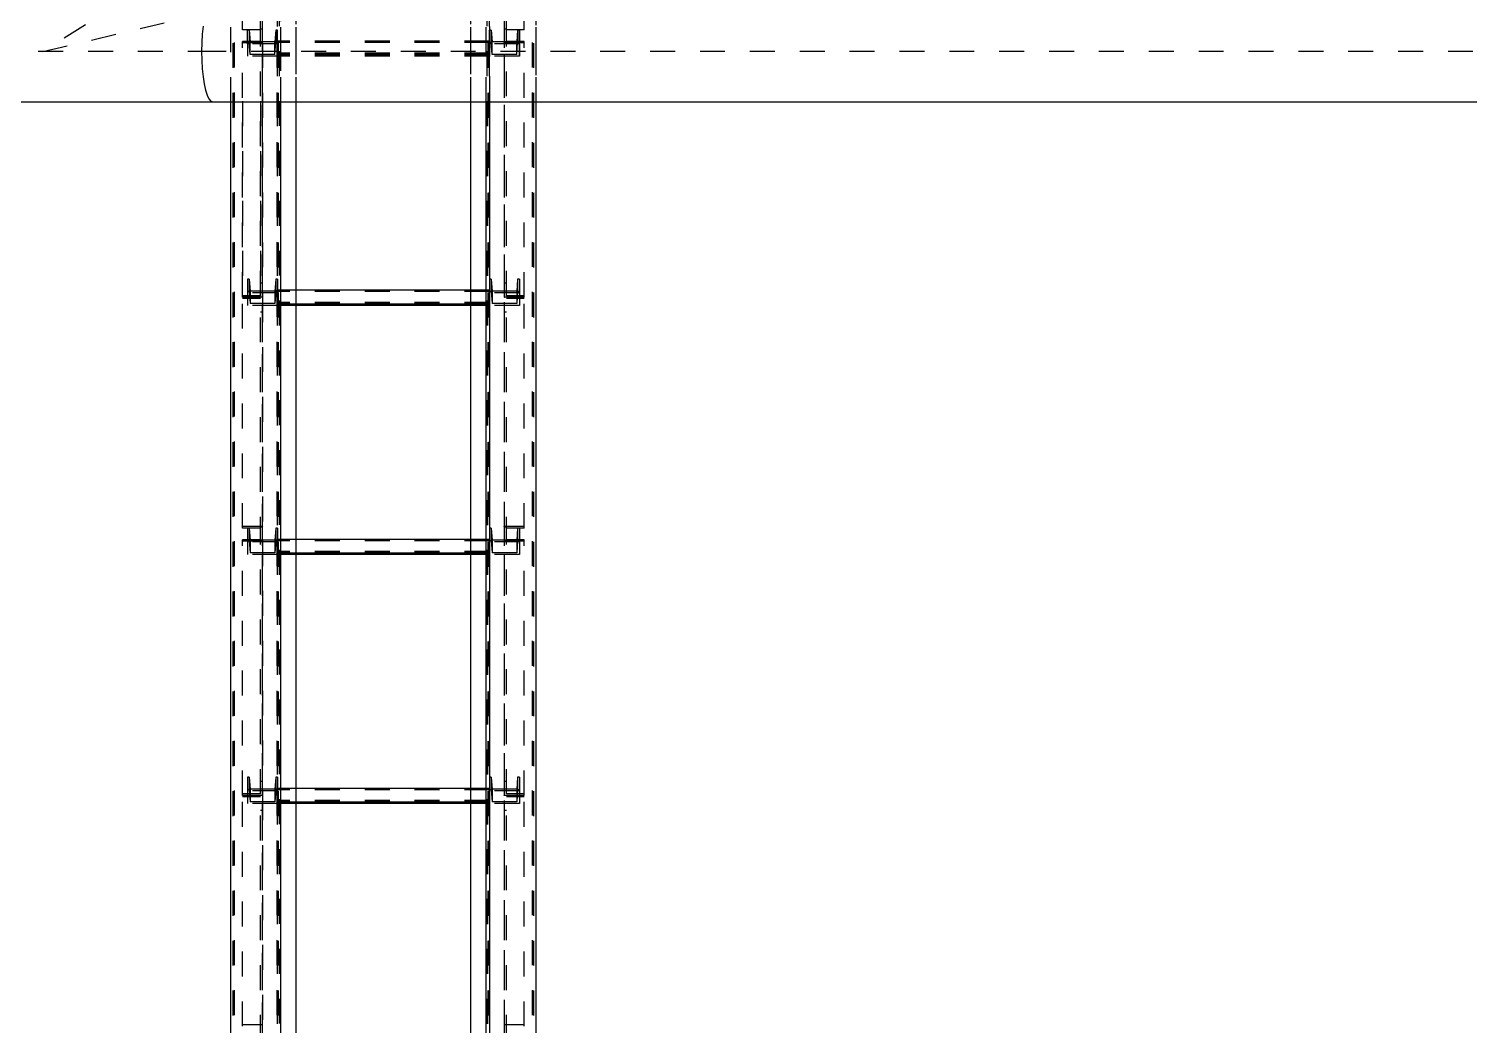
# Model space of a CAD drawing. Header units: millimetres. Extents: x 149919 to 150445, y 136651 to 136866.
# Drawn here: x 150231.16 to 150236.94, y 136786.57 to 136790.57 of the extents above; entities that cross this region are included whole.
import ezdxf

# ---------------------------------------------------------------- set-up
doc = ezdxf.new("R2010")
doc.units = ezdxf.units.MM
doc.header["$LTSCALE"] = 0.25
for name, pattern in [('CENTER', [50.8, 31.75, -6.35, 6.35, -6.35]), ('XKITLINE00', [0]), ('XKITLINE02', [4, 2, -2]), ('XKITLINE03', [6, 3, -1, 1, -1])]:
    doc.linetypes.add(name, pattern=pattern)

# ---------------------------------------------------------------- blocks, each defined once
blk = doc.blocks.new('çatıı')
at = {"color": 8, "linetype": 'CENTER'}
for p, q in [((9229.11, 14190.27), (8940.53, 14010.27)), ((8940.53, 14010.27), (9292.42, 14092.77)), ((9008.64, 14010.27), (7574.65, 14010.27)), ((10454.1, 14010.27), (9008.64, 14010.27))]:
    blk.add_line(p, q, dxfattribs=at)
at = {"color": 1, "linetype": 'XKITLINE03'}
for p, q in [((9028.63, 12458.8), (9028.63, 14115.53)), ((9125.61, 12458.8), (9125.61, 14115.53)), ((9034.61, 12460.27), (9034.61, 14100.27)), ((9119.61, 14100.27), (9119.61, 12460.27)), ((9028.63, 14013.67), (9028.63, 13911.71)), ((9034.63, 14013.35), (9034.63, 14008.32)), ((9119.61, 14008.32), (9119.61, 14013.35)), ((9125.61, 13911.71), (9125.61, 14013.67)), ((9119.61, 14008.86), (9034.63, 14008.86)), ((9028.63, 13911.71), (9028.63, 13819.68)), ((9034.63, 13913.45), (9034.63, 13908.42)), ((9119.61, 13908.42), (9119.61, 13913.45)), ((9125.61, 13819.68), (9125.61, 13911.71)), ((9119.61, 13908.96), (9034.63, 13908.96)), ((9028.63, 13813.87), (9028.63, 13711.91)), ((9034.63, 13813.55), (9034.63, 13808.52)), ((9119.61, 13808.52), (9119.61, 13813.55)), ((9125.61, 13711.91), (9125.61, 13813.87)), ((9119.61, 13809.06), (9034.63, 13809.06)), ((9028.63, 13711.91), (9028.63, 13619.88)), ((9034.63, 13713.65), (9034.63, 13708.62)), ((9119.61, 13709.16), (9034.63, 13709.16)), ((9119.61, 13708.62), (9119.61, 13713.65)), ((9125.61, 13619.88), (9125.61, 13711.91))]:
    blk.add_line(p, q, dxfattribs=at)
at = {"color": 116, "linetype": 'XKITLINE02', "true_color": 0x136734}
for p, q in [((9027.83, 14017.22), (9027.83, 14110.9)), ((9028.63, 14017.22), (9028.63, 14111.51)), ((9125.61, 14013.41), (9125.61, 14111.51)), ((9126.41, 14013.41), (9126.41, 14110.9)), ((9133.61, 14018.87), (9133.61, 14111.51)), ((9016.78, 12463.6), (9016.78, 14106.58)), ((9017.31, 12463.8), (9017.31, 14107.01)), ((9020.63, 14018.87), (9020.63, 14107.07)), ((9034.55, 12463.8), (9034.54, 14107.01)), ((9035.08, 12463.6), (9035.08, 14106.58)), ((9119.16, 12463.6), (9119.16, 14106.58)), ((9119.69, 12463.8), (9119.69, 14107.01)), ((9136.93, 12463.8), (9136.92, 14107.01)), ((9137.46, 12463.6), (9137.46, 14106.58)), ((9034.61, 12460.27), (9034.61, 14101.17)), ((9035.46, 12460.34), (9035.46, 14101.11)), ((9042.11, 12461.13), (9042.11, 14101.13)), ((9118.76, 12460.34), (9118.76, 14101.11)), ((9119.61, 12460.27), (9119.61, 14101.17)), ((9035.93, 12522.4), (9035.93, 14082.64)), ((9138.31, 12480.78), (9138.31, 14062.46)), ((9112.11, 12461.17), (9112.11, 14056.32)), ((9035.93, 13989.97), (9035.93, 14038.45)), ((9042.11, 13989.97), (9042.11, 14039.9)), ((9015.93, 13989.97), (9015.93, 14033.77)), ((9112.11, 13989.97), (9112.11, 14030.57)), ((9118.31, 13989.97), (9118.31, 14030.57)), ((9138.31, 13989.97), (9138.31, 14030.57)), ((9027.83, 14018.87), (9020.63, 14018.87)), ((9023.31, 14018.84), (9022.63, 14018.84)), ((9022.63, 14013.35), (9022.63, 14018.84)), ((9022.63, 14013.8), (9022.63, 14018.84)), ((9023.31, 14018.84), (9023.69, 14014.05)), ((9023.31, 14018.84), (9023.31, 14013.82)), ((9028.63, 14019.22), (9027.83, 14019.22)), ((9027.83, 13912.26), (9027.83, 14019.22)), ((9027.83, 14013.41), (9027.83, 14017.22)), ((9028.63, 13990.28), (9028.63, 14019.22)), ((9028.63, 14013.41), (9028.63, 14017.22)), ((9033.95, 14018.84), (9033.57, 14014.05)), ((9034.63, 14018.84), (9033.95, 14018.84)), ((9033.95, 14018.84), (9033.95, 14013.82)), ((9034.63, 14013.35), (9034.63, 14018.84)), ((9034.63, 14013.8), (9034.63, 14018.84)), ((9119.61, 14018.84), (9119.61, 14013.82)), ((9119.61, 14013.35), (9119.61, 14018.84)), ((9120.29, 14018.84), (9119.61, 14018.84)), ((9120.29, 14018.84), (9120.29, 14013.82)), ((9120.29, 14018.84), (9120.67, 14014.05)), ((9125.61, 13911.71), (9125.61, 14019.22)), ((9126.41, 14019.22), (9125.61, 14019.22)), ((9126.41, 13912.26), (9126.41, 14019.22)), ((9133.61, 14018.87), (9126.41, 14018.87)), ((9130.93, 14018.84), (9130.55, 14014.05)), ((9130.93, 14018.84), (9130.93, 14013.82)), ((9131.61, 14018.84), (9130.93, 14018.84)), ((9131.61, 14018.84), (9131.61, 14013.82)), ((9131.61, 14013.35), (9131.61, 14018.84)), ((9027.83, 14014.23), (9020.63, 14014.23)), ((9020.63, 13911.71), (9020.63, 14014.23)), ((9028.63, 14013.67), (9020.63, 14013.67)), ((9023.31, 14013.82), (9022.63, 14013.82)), ((9022.63, 14013.8), (9022.63, 14008.32)), ((9034.63, 14013.35), (9022.63, 14013.35)), ((9022.63, 14013.35), (9022.63, 14008.32)), ((9023.69, 14009.02), (9023.31, 14013.82)), ((9033.57, 14014.05), (9023.69, 14014.05)), ((9023.69, 14009.02), (9023.69, 14014.05)), ((9028.63, 14013.41), (9027.83, 14013.41)), ((9033.57, 14009.02), (9033.57, 14014.05)), ((9033.57, 14009.02), (9033.95, 14013.82)), ((9034.63, 14013.82), (9033.95, 14013.82)), ((9034.63, 14008.32), (9034.63, 14014.35)), ((9119.61, 14014.35), (9034.63, 14014.35)), ((9119.61, 14014.32), (9034.63, 14014.32)), ((9119.61, 14013.85), (9034.63, 14013.85)), ((9119.61, 14013.82), (9034.63, 14013.82)), ((9034.63, 14013.8), (9034.63, 14008.32)), ((9034.63, 14013.35), (9034.63, 14008.32)), ((9119.61, 14009.51), (9034.63, 14009.51)), ((9119.61, 14008.32), (9119.61, 14014.35)), ((9119.61, 14008.32), (9119.61, 14013.82)), ((9120.29, 14013.82), (9119.61, 14013.82)), ((9119.61, 14013.35), (9119.61, 14008.32)), ((9131.61, 14013.35), (9119.61, 14013.35)), ((9120.67, 14009.02), (9120.29, 14013.82)), ((9120.67, 14009.02), (9120.67, 14014.05)), ((9130.55, 14014.05), (9120.67, 14014.05)), ((9133.61, 14013.67), (9125.61, 14013.67)), ((9126.41, 14013.41), (9125.61, 14013.41)), ((9133.61, 14014.23), (9126.41, 14014.23)), ((9130.55, 14009.02), (9130.55, 14014.05)), ((9130.55, 14009.02), (9130.93, 14013.82)), ((9131.61, 14013.82), (9130.93, 14013.82)), ((9131.61, 14008.32), (9131.61, 14013.82)), ((9131.61, 14013.35), (9131.61, 14008.32)), ((9133.61, 13911.71), (9133.61, 14014.23)), ((9034.63, 14008.32), (9022.63, 14008.32)), ((9033.57, 14009.02), (9023.69, 14009.02)), ((9119.61, 14009.07), (9034.63, 14009.07)), ((9119.61, 14008.86), (9034.63, 14008.86)), ((9119.61, 14008.32), (9034.63, 14008.32)), ((9131.61, 14008.32), (9119.61, 14008.32)), ((9130.55, 14009.02), (9120.67, 14009.02)), ((9020.63, 13990.28), (9020.63, 13912.26)), ((9027.83, 13990.28), (9027.83, 13917.26)), ((9028.63, 13911.71), (9028.63, 13990.28)), ((9118.76, 13990.28), (9118.76, 12460.34)), ((9119.61, 13990.28), (9119.61, 12460.27)), ((9023.31, 13918.94), (9022.63, 13918.94)), ((9022.63, 13918.94), (9022.63, 13913.45)), ((9022.63, 13918.94), (9022.63, 13913.92)), ((9023.31, 13918.94), (9023.69, 13914.15)), ((9023.31, 13918.94), (9023.31, 13913.92)), ((9028.63, 13917.26), (9027.83, 13917.26)), ((9033.95, 13918.94), (9033.57, 13914.15)), ((9034.63, 13918.94), (9033.95, 13918.94)), ((9033.95, 13918.94), (9033.95, 13913.92)), ((9034.63, 13918.94), (9034.63, 13913.45)), ((9034.63, 13918.94), (9034.63, 13913.92)), ((9119.61, 13918.94), (9119.61, 13913.92)), ((9119.61, 13918.94), (9119.61, 13913.45)), ((9120.29, 13918.94), (9119.61, 13918.94)), ((9120.29, 13918.94), (9120.29, 13913.92)), ((9120.29, 13918.94), (9120.67, 13914.15)), ((9126.41, 13917.26), (9125.61, 13917.26)), ((9130.93, 13918.94), (9130.55, 13914.15)), ((9130.93, 13918.94), (9130.93, 13913.92)), ((9131.61, 13918.94), (9130.93, 13918.94)), ((9131.61, 13918.94), (9131.61, 13913.92)), ((9131.61, 13918.94), (9131.61, 13913.45)), ((9027.83, 13912.26), (9020.63, 13912.26)), ((9020.63, 13819.07), (9020.63, 13911.71)), ((9028.63, 13911.71), (9020.63, 13911.71)), ((9028.63, 13911.71), (9020.63, 13911.71)), ((9027.83, 13911.1), (9020.63, 13911.1)), ((9023.31, 13913.92), (9022.63, 13913.92)), ((9022.63, 13913.92), (9022.63, 13908.42)), ((9034.63, 13913.45), (9022.63, 13913.45)), ((9022.63, 13913.45), (9022.63, 13908.42)), ((9023.31, 13913.92), (9023.69, 13909.12)), ((9033.57, 13914.15), (9023.69, 13914.15)), ((9023.69, 13914.15), (9023.69, 13909.12)), ((9027.83, 13813.61), (9027.83, 13911.1)), ((9028.63, 13813.61), (9028.63, 13911.71)), ((9033.57, 13914.15), (9033.57, 13909.12)), ((9033.95, 13913.92), (9033.57, 13909.12)), ((9034.63, 13913.92), (9033.95, 13913.92)), ((9034.63, 13908.42), (9034.63, 13914.46)), ((9042.11, 13914.46), (9034.63, 13914.46)), ((9119.61, 13914.42), (9034.63, 13914.42)), ((9119.61, 13913.95), (9034.63, 13913.95)), ((9034.63, 13913.92), (9034.63, 13908.42)), ((9119.61, 13913.92), (9034.63, 13913.92)), ((9034.63, 13913.45), (9034.63, 13908.42)), ((9119.61, 13914.46), (9112.11, 13914.46)), ((9119.61, 13908.42), (9119.61, 13914.46)), ((9119.61, 13913.92), (9119.61, 13908.42)), ((9120.29, 13913.92), (9119.61, 13913.92)), ((9119.61, 13913.45), (9119.61, 13908.42)), ((9131.61, 13913.45), (9119.61, 13913.45)), ((9120.29, 13913.92), (9120.67, 13909.12)), ((9120.67, 13914.15), (9120.67, 13909.12)), ((9130.55, 13914.15), (9120.67, 13914.15)), ((9125.61, 13813.61), (9125.61, 13911.71)), ((9133.61, 13911.71), (9125.61, 13911.71)), ((9133.61, 13911.71), (9125.61, 13911.71)), ((9133.61, 13912.26), (9126.41, 13912.26)), ((9126.41, 13813.61), (9126.41, 13911.1)), ((9133.61, 13911.1), (9126.41, 13911.1)), ((9130.55, 13914.15), (9130.55, 13909.12)), ((9130.93, 13913.92), (9130.55, 13909.12)), ((9131.61, 13913.92), (9130.93, 13913.92)), ((9131.61, 13913.92), (9131.61, 13908.42)), ((9131.61, 13913.45), (9131.61, 13908.42)), ((9133.61, 13819.07), (9133.61, 13911.71)), ((9034.63, 13908.42), (9022.63, 13908.42)), ((9033.57, 13909.12), (9023.69, 13909.12)), ((9028.63, 13905.64), (9027.83, 13905.64)), ((9119.61, 13909.61), (9034.63, 13909.61)), ((9119.61, 13909.17), (9034.63, 13909.17)), ((9042.11, 13908.96), (9034.63, 13908.96)), ((9042.11, 13908.42), (9034.63, 13908.42)), ((9119.61, 13908.96), (9112.11, 13908.96)), ((9119.61, 13908.42), (9112.11, 13908.42)), ((9131.61, 13908.42), (9119.61, 13908.42)), ((9130.55, 13909.12), (9120.67, 13909.12)), ((9126.41, 13905.64), (9125.61, 13905.64)), ((9028.63, 13819.68), (9020.63, 13819.68)), ((9027.83, 13819.07), (9020.63, 13819.07)), ((9023.31, 13819.04), (9022.63, 13819.04)), ((9022.63, 13819.04), (9022.63, 13813.55)), ((9022.63, 13819.04), (9022.63, 13814.02)), ((9023.31, 13819.04), (9023.69, 13814.25)), ((9023.31, 13819.04), (9023.31, 13814.02)), ((9028.63, 13819.42), (9027.83, 13819.42)), ((9027.83, 13712.46), (9027.83, 13819.42)), ((9028.63, 13711.91), (9028.63, 13819.42)), ((9033.95, 13819.04), (9033.57, 13814.25)), ((9034.63, 13819.04), (9033.95, 13819.04)), ((9033.95, 13819.04), (9033.95, 13814.02)), ((9034.63, 13819.04), (9034.63, 13813.55)), ((9034.63, 13819.04), (9034.63, 13814.02)), ((9119.61, 13819.04), (9119.61, 13814.02)), ((9119.61, 13819.04), (9119.61, 13813.55)), ((9120.29, 13819.04), (9119.61, 13819.04)), ((9120.29, 13819.04), (9120.29, 13814.02)), ((9120.29, 13819.04), (9120.67, 13814.25)), ((9133.61, 13819.68), (9125.61, 13819.68)), ((9125.61, 13711.91), (9125.61, 13819.42)), ((9126.41, 13819.42), (9125.61, 13819.42)), ((9126.41, 13712.46), (9126.41, 13819.42)), ((9133.61, 13819.07), (9126.41, 13819.07)), ((9130.93, 13819.04), (9130.55, 13814.25)), ((9130.93, 13819.04), (9130.93, 13814.02)), ((9131.61, 13819.04), (9130.93, 13819.04)), ((9131.61, 13819.04), (9131.61, 13814.02)), ((9131.61, 13819.04), (9131.61, 13813.55)), ((9027.83, 13814.43), (9020.63, 13814.43)), ((9020.63, 13711.91), (9020.63, 13814.43)), ((9028.63, 13813.87), (9020.63, 13813.87)), ((9023.31, 13814.02), (9022.63, 13814.02)), ((9022.63, 13814.02), (9022.63, 13808.52)), ((9034.63, 13813.55), (9022.63, 13813.55)), ((9022.63, 13813.55), (9022.63, 13808.52)), ((9023.31, 13814.02), (9023.69, 13809.22)), ((9033.57, 13814.25), (9023.69, 13814.25)), ((9023.69, 13814.25), (9023.69, 13809.22)), ((9028.63, 13813.61), (9027.83, 13813.61)), ((9033.57, 13814.25), (9033.57, 13809.22)), ((9033.95, 13814.02), (9033.57, 13809.22)), ((9034.63, 13814.02), (9033.95, 13814.02)), ((9034.63, 13808.52), (9034.63, 13814.56)), ((9042.11, 13814.56), (9034.63, 13814.56)), ((9119.61, 13814.53), (9034.63, 13814.53)), ((9119.61, 13814.05), (9034.63, 13814.05)), ((9034.63, 13814.02), (9034.63, 13808.52)), ((9119.61, 13814.02), (9034.63, 13814.02)), ((9034.63, 13813.55), (9034.63, 13808.52)), ((9119.61, 13814.56), (9112.11, 13814.56)), ((9119.61, 13808.52), (9119.61, 13814.56)), ((9119.61, 13814.02), (9119.61, 13808.52)), ((9120.29, 13814.02), (9119.61, 13814.02)), ((9119.61, 13813.55), (9119.61, 13808.52)), ((9131.61, 13813.55), (9119.61, 13813.55)), ((9120.29, 13814.02), (9120.67, 13809.22)), ((9120.67, 13814.25), (9120.67, 13809.22)), ((9130.55, 13814.25), (9120.67, 13814.25)), ((9133.61, 13813.87), (9125.61, 13813.87)), ((9126.41, 13813.61), (9125.61, 13813.61)), ((9133.61, 13814.43), (9126.41, 13814.43)), ((9130.55, 13814.25), (9130.55, 13809.22)), ((9130.93, 13814.02), (9130.55, 13809.22)), ((9131.61, 13814.02), (9130.93, 13814.02)), ((9131.61, 13814.02), (9131.61, 13808.52)), ((9131.61, 13813.55), (9131.61, 13808.52)), ((9133.61, 13711.91), (9133.61, 13814.43)), ((9034.63, 13808.52), (9022.63, 13808.52)), ((9033.57, 13809.22), (9023.69, 13809.22)), ((9119.61, 13809.71), (9034.63, 13809.71)), ((9119.61, 13809.27), (9034.63, 13809.27)), ((9042.11, 13809.06), (9034.63, 13809.06)), ((9042.11, 13808.52), (9034.63, 13808.52)), ((9119.61, 13809.06), (9112.11, 13809.06)), ((9119.61, 13808.52), (9112.11, 13808.52)), ((9131.61, 13808.52), (9119.61, 13808.52)), ((9130.55, 13809.22), (9120.67, 13809.22)), ((9023.31, 13719.14), (9022.63, 13719.14)), ((9022.63, 13719.14), (9022.63, 13713.65)), ((9022.63, 13719.14), (9022.63, 13714.12)), ((9023.31, 13719.14), (9023.69, 13714.35)), ((9023.31, 13719.14), (9023.31, 13714.12)), ((9028.63, 13717.46), (9027.83, 13717.46)), ((9033.95, 13719.14), (9033.57, 13714.35)), ((9034.63, 13719.14), (9033.95, 13719.14)), ((9033.95, 13719.14), (9033.95, 13714.12)), ((9034.63, 13719.14), (9034.63, 13713.65)), ((9034.63, 13719.14), (9034.63, 13714.12)), ((9119.61, 13719.14), (9119.61, 13714.12)), ((9119.61, 13719.14), (9119.61, 13713.65)), ((9120.29, 13719.14), (9119.61, 13719.14)), ((9120.29, 13719.14), (9120.29, 13714.12)), ((9120.29, 13719.14), (9120.67, 13714.35)), ((9126.41, 13717.46), (9125.61, 13717.46)), ((9130.93, 13719.14), (9130.55, 13714.35)), ((9130.93, 13719.14), (9130.93, 13714.12)), ((9131.61, 13719.14), (9130.93, 13719.14)), ((9131.61, 13719.14), (9131.61, 13714.12)), ((9131.61, 13719.14), (9131.61, 13713.65)), ((9027.83, 13712.46), (9020.63, 13712.46)), ((9020.63, 13619.27), (9020.63, 13711.91)), ((9028.63, 13711.91), (9020.63, 13711.91)), ((9028.63, 13711.91), (9020.63, 13711.91)), ((9027.83, 13711.3), (9020.63, 13711.3)), ((9023.31, 13714.12), (9022.63, 13714.12)), ((9022.63, 13714.12), (9022.63, 13708.62)), ((9034.63, 13713.65), (9022.63, 13713.65)), ((9022.63, 13713.65), (9022.63, 13708.62)), ((9023.31, 13714.12), (9023.69, 13709.32)), ((9033.57, 13714.35), (9023.69, 13714.35)), ((9023.69, 13714.35), (9023.69, 13709.32)), ((9033.57, 13709.32), (9023.69, 13709.32)), ((9027.83, 13613.82), (9027.83, 13711.3)), ((9028.63, 13613.82), (9028.63, 13711.91)), ((9033.57, 13714.35), (9033.57, 13709.32)), ((9033.95, 13714.12), (9033.57, 13709.32)), ((9034.63, 13714.12), (9033.95, 13714.12)), ((9034.63, 13708.62), (9034.63, 13714.66)), ((9042.11, 13714.66), (9034.63, 13714.66)), ((9119.61, 13714.63), (9034.63, 13714.63)), ((9119.61, 13714.15), (9034.63, 13714.15)), ((9034.63, 13714.12), (9034.63, 13708.62)), ((9119.61, 13714.12), (9034.63, 13714.12)), ((9034.63, 13713.65), (9034.63, 13708.62)), ((9119.61, 13709.81), (9034.63, 13709.81)), ((9119.61, 13709.37), (9034.63, 13709.37)), ((9042.11, 13709.16), (9034.63, 13709.16)), ((9119.61, 13714.66), (9112.11, 13714.66)), ((9119.61, 13709.16), (9112.11, 13709.16)), ((9119.61, 13708.62), (9119.61, 13714.66)), ((9119.61, 13714.12), (9119.61, 13708.62)), ((9120.29, 13714.12), (9119.61, 13714.12)), ((9119.61, 13713.65), (9119.61, 13708.62)), ((9131.61, 13713.65), (9119.61, 13713.65)), ((9120.29, 13714.12), (9120.67, 13709.32)), ((9120.67, 13714.35), (9120.67, 13709.32)), ((9130.55, 13714.35), (9120.67, 13714.35)), ((9130.55, 13709.32), (9120.67, 13709.32)), ((9125.61, 13613.82), (9125.61, 13711.91)), ((9133.61, 13711.91), (9125.61, 13711.91)), ((9133.61, 13711.91), (9125.61, 13711.91)), ((9133.61, 13712.46), (9126.41, 13712.46)), ((9126.41, 13613.82), (9126.41, 13711.3)), ((9133.61, 13711.3), (9126.41, 13711.3)), ((9130.55, 13714.35), (9130.55, 13709.32)), ((9130.93, 13714.12), (9130.55, 13709.32)), ((9131.61, 13714.12), (9130.93, 13714.12)), ((9131.61, 13714.12), (9131.61, 13708.62)), ((9131.61, 13713.65), (9131.61, 13708.62)), ((9133.61, 13619.27), (9133.61, 13711.91)), ((9034.63, 13708.62), (9022.63, 13708.62)), ((9028.63, 13705.84), (9027.83, 13705.84)), ((9042.11, 13708.62), (9034.63, 13708.62)), ((9119.61, 13708.62), (9112.11, 13708.62)), ((9131.61, 13708.62), (9119.61, 13708.62)), ((9126.41, 13705.84), (9125.61, 13705.84)), ((9028.63, 13619.88), (9020.63, 13619.88)), ((9133.61, 13619.88), (9125.61, 13619.88))]:
    blk.add_line(p, q, dxfattribs=at)
at = {"color": 8, "linetype": 'XKITLINE00'}
for p, q in [((9004.45, 14017.22), (9004.25, 14013.8)), ((9004.78, 14020.42), (9004.45, 14017.22)), ((9004.25, 14013.8), (9004.18, 14010.27)), ((9004.18, 14010.27), (9004.25, 14006.75)), ((9004.25, 14006.75), (9004.45, 14003.33)), ((9004.45, 14003.33), (9004.78, 14000.12)), ((9004.78, 14000.12), (9005.22, 13997.23)), ((9005.22, 13997.23), (9005.77, 13994.72)), ((9005.77, 13994.72), (9006.41, 13992.69)), ((9006.41, 13992.69), (9007.12, 13991.2)), ((9006.41, 13992.69), (9007.11, 13991.2)), ((9008.64, 13989.97), (7574.65, 13989.97)), ((9007.11, 13991.2), (9007.87, 13990.28)), ((9007.12, 13991.2), (9007.87, 13990.28)), ((9008.64, 13989.97), (9007.87, 13990.28)), ((9008.64, 13989.97), (9007.87, 13990.28)), ((10084.2, 13989.97), (9008.64, 13989.97))]:
    blk.add_line(p, q, dxfattribs=at)
at = {"color": 7, "linetype": 'XKITLINE00'}
for p, q in [((9015.93, 12570.57), (9015.93, 13989.97)), ((9035.93, 12570.57), (9035.93, 13989.97)), ((9042.11, 12570.57), (9042.11, 13989.97)), ((9112.11, 12570.57), (9112.11, 13989.97)), ((9118.31, 12570.57), (9118.31, 13989.97)), ((9138.31, 12570.57), (9138.31, 13989.97)), ((9112.11, 13914.46), (9042.11, 13914.46)), ((9112.11, 13908.96), (9042.11, 13908.96)), ((9112.11, 13908.42), (9042.11, 13908.42)), ((9112.11, 13814.56), (9042.11, 13814.56)), ((9112.11, 13809.06), (9042.11, 13809.06)), ((9112.11, 13808.52), (9042.11, 13808.52)), ((9112.11, 13714.66), (9042.11, 13714.66)), ((9112.11, 13709.16), (9042.11, 13709.16)), ((9112.11, 13708.62), (9042.11, 13708.62))]:
    blk.add_line(p, q, dxfattribs=at)
at = {"color": 8, "linetype": 'XKITLINE00'}
for centre in [(8940.53, 14010.27), (8940.53, 14010.27), (9008.64, 14010.27), (9008.64, 14010.27)]:
    blk.add_circle(centre, 0.05, dxfattribs=at)
at = {"color": 1, "linetype": 'XKITLINE00'}
for centre in [(9028.63, 14013.67), (9034.63, 14013.35), (9119.61, 14013.35), (9125.61, 14013.67), (9034.63, 14008.86), (9034.63, 14008.32), (9119.61, 14008.86), (9119.61, 14008.32), (9028.63, 13911.71), (9028.63, 13911.71), (9034.63, 13913.45), (9119.61, 13913.45), (9125.61, 13911.71), (9125.61, 13911.71), (9034.63, 13908.96), (9034.63, 13908.42), (9119.61, 13908.96), (9119.61, 13908.42), (9028.63, 13819.68), (9125.61, 13819.68), (9028.63, 13813.87), (9034.63, 13813.55), (9119.61, 13813.55), (9125.61, 13813.87), (9034.63, 13809.06), (9034.63, 13808.52), (9119.61, 13809.06), (9119.61, 13808.52), (9028.63, 13711.91), (9028.63, 13711.91), (9034.63, 13713.65), (9034.63, 13709.16), (9119.61, 13713.65), (9119.61, 13709.16), (9125.61, 13711.91), (9125.61, 13711.91), (9034.63, 13708.62), (9119.61, 13708.62), (9028.63, 13619.88), (9125.61, 13619.88)]:
    blk.add_circle(centre, 0.05, dxfattribs=at)

msp = doc.modelspace()

# ---------------------------------------------------------------- block references
at = {"xscale": 0.009999943142843078, "yscale": 0.009999943142843078, "zscale": 0.009999943142843078}
msp.add_blockref('çatıı', (150141.8141, 136650.3731), dxfattribs=at)

doc.saveas('drawing.dxf')
